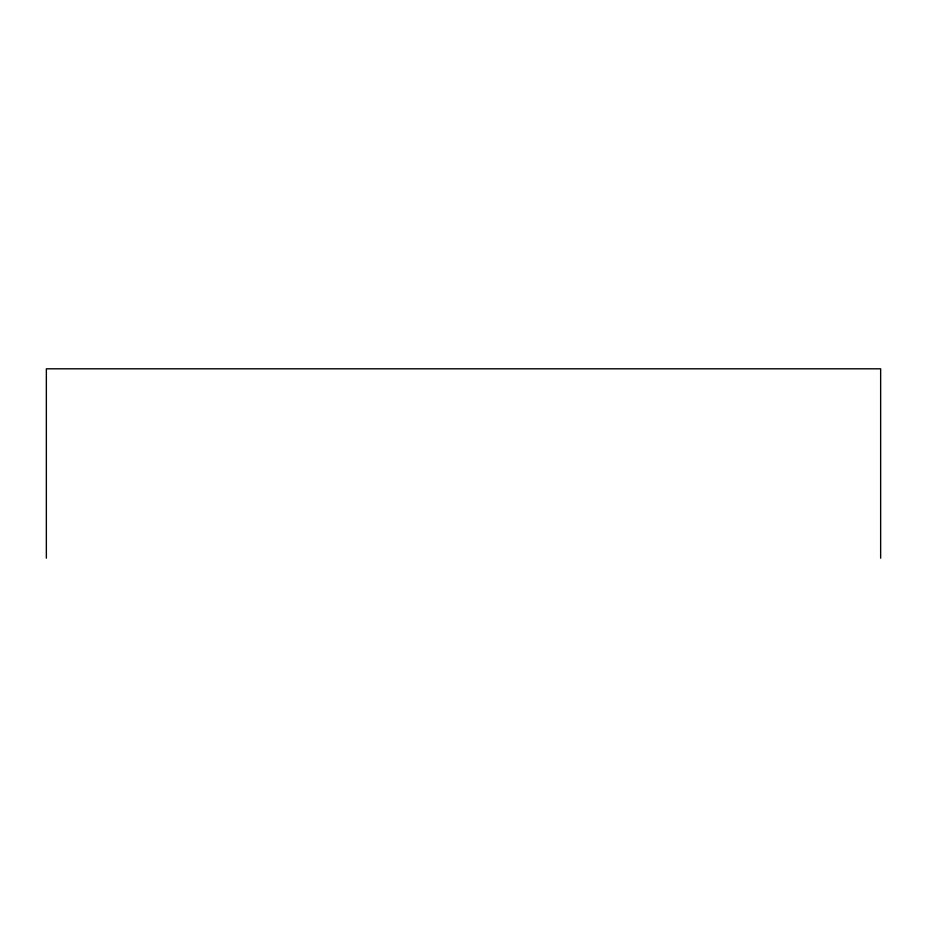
<?xml version="1.0" encoding="UTF-8"?>
<svg xmlns="http://www.w3.org/2000/svg" width="927" height="927" viewBox="0 0 927 927"><rect width="100%" height="100%" fill="white"/><g stroke="black" fill="none" stroke-linecap="round" stroke-linejoin="round"><path stroke-width="1.39" d="M880.65 558.193L880.65 368.807L46.35 368.807L46.35 558.193"/></g></svg>
